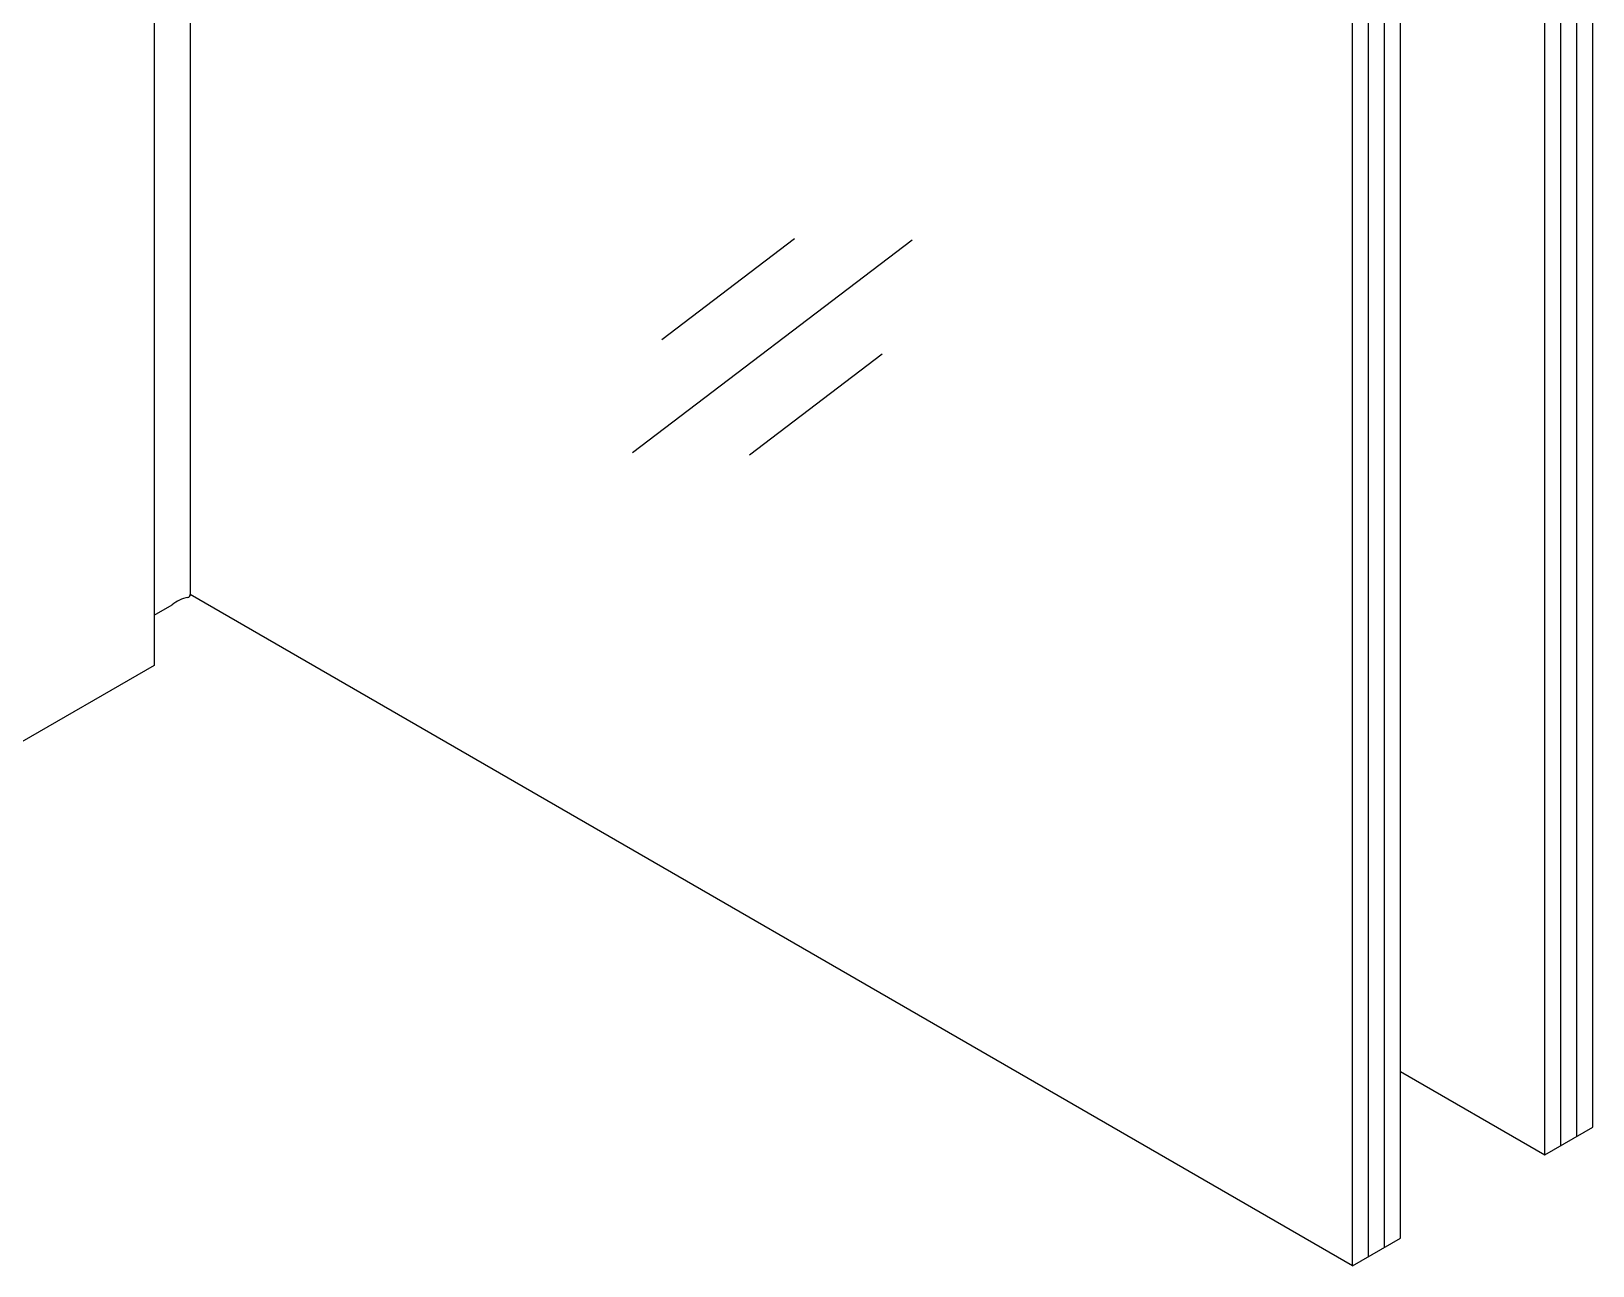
# Model space of a CAD drawing. Extents: x 0 to 4131, y -1600 to 527.
# Drawn here: x 100.5 to 152.4, y -1229.7 to -1188.7 of the extents above; entities that cross this region are included whole.
import ezdxf

# ---------------------------------------------------------------- set-up
doc = ezdxf.new("R2010")
doc.units = 0
doc.header["$LTSCALE"] = 7.5
doc.header["$MEASUREMENT"] = 0
for name, color, linetype in [('FINE', 7, 'CONTINUOUS'), ('GOMMA', 3, 'CONTINUOUS'), ('TRATTEGGI', 140, 'CONTINUOUS')]:
    doc.layers.add(name, color=color, linetype=linetype)

msp = doc.modelspace()

# ---------------------------------------------------------------- linework, layer by layer
at = {"layer": 'FINE'}
for p, q in [((104.6271, -1167.6022), (104.6271, -1209.7665)), ((129.82, -1195.634), (120.5273, -1202.7008)), ((125.9036, -1195.5837), (121.4938, -1198.9372)), ((128.8222, -1199.4214), (124.4123, -1202.775))]:
    msp.add_line(p, q, dxfattribs=at)
msp.add_lwpolyline([(104.6271, -1209.7665), (99.9475, -1212.4682)], dxfattribs=at)
at = {"layer": 'GOMMA'}
for p, q in [((105.8269, -1168.2949), (105.8269, -1207.4041)), ((104.6271, -1208.091), (105.228, -1207.7441))]:
    msp.add_line(p, q, dxfattribs=at)
for centre, radius, start, end in [((105.7353, -1207.4097), 0.0918, 279.21372, 3.54536), ((105.9748, -1208.6629), 1.184, 100.94521, 129.10306)]:
    msp.add_arc(centre, radius, start, end, dxfattribs=at)
at = {"layer": 'TRATTEGGI'}
for p, q in [((152.4319, -1225.0954), (152.4319, -1175.0945)), ((151.3677, -1225.7098), (151.3677, -1175.7089)), ((151.8998, -1225.4026), (151.8998, -1175.4017)), ((150.8356, -1226.017), (150.8356, -1176.0161)), ((146.0468, -1228.7818), (146.0468, -1178.7809)), ((145.5148, -1229.089), (145.5148, -1179.0881)), ((144.4506, -1229.7034), (144.4506, -1179.7025)), ((144.9827, -1229.3962), (144.9827, -1179.3953)), ((144.4506, -1229.7034), (105.8269, -1207.4041)), ((150.8356, -1226.017), (152.4319, -1225.0954)), ((144.4506, -1229.7034), (146.0468, -1228.7818))]:
    msp.add_line(p, q, dxfattribs=at)
at = {"layer": 'TRATTEGGI', "extrusion": (0, 0, -1)}
msp.add_line((146.0468, -1223.2522), (150.8356, -1226.017), dxfattribs=at)

doc.saveas('drawing.dxf')
